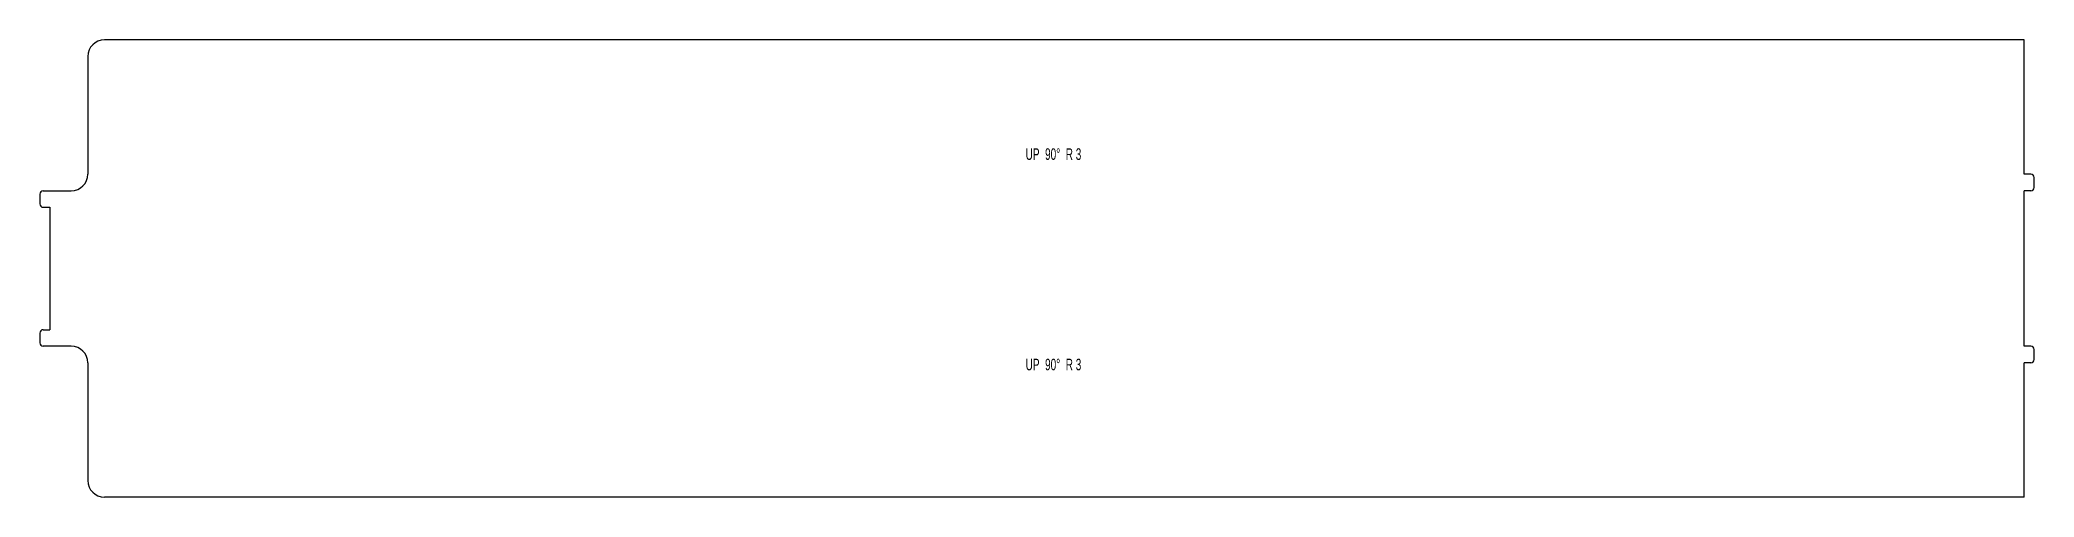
# Model space of a CAD drawing. Header units: millimetres. Extents: x 3 to 606, y 3 to 141.
import ezdxf

# ---------------------------------------------------------------- set-up
doc = ezdxf.new("R2010")
doc.units = ezdxf.units.MM
doc.layers.add('CUT', color=7, linetype='Continuous', lineweight=25)
doc.styles.add('SLDTEXTSTYLE0', font='TXT', dxfattribs={"width": 0.645833})

msp = doc.modelspace()

# ---------------------------------------------------------------- linework, layer by layer
at = {"layer": 'CUT', "color": 3}
for p, q in [((603, 141.2), (22.5, 141.2)), ((603, 100.6), (603, 141.2)), ((17.5, 136.2), (17.5, 100.6)), ((605, 100.6), (603, 100.6)), ((606, 96.6), (606, 99.6)), ((3, 94.6), (3, 91.6)), ((4, 95.6), (12.5, 95.6)), ((4, 90.6), (6, 90.6)), ((6, 90.6), (6, 53.6)), ((605, 95.6), (603, 95.6)), ((603, 48.6), (603, 95.6)), ((3, 52.6), (3, 49.6)), ((4, 53.6), (6, 53.6)), ((12.5, 48.6), (4, 48.6)), ((605, 48.6), (603, 48.6)), ((17.5, 43.6), (17.5, 8)), ((605, 43.6), (603, 43.6)), ((603, 3), (603, 43.6)), ((606, 44.6), (606, 47.6)), ((603, 3), (22.5, 3))]:
    msp.add_line(p, q, dxfattribs=at)
for centre, radius, start, end in [((22.5, 136.2), 5, 90, 180), ((12.5, 100.6), 5, 270, 0), ((605, 99.6), 1, 0, 90), ((605, 96.6), 1, 270, 0), ((4, 94.6), 1, 90, 180), ((4, 91.6), 1, 180, 270), ((4, 52.6), 1, 90, 180), ((4, 49.6), 1, 180, 270), ((12.5, 43.6), 5, 360, 90), ((605, 47.6), 1, 0, 90), ((605, 44.6), 1, 270, 0), ((22.5, 8), 5, 180, 270)]:
    msp.add_arc(centre, radius, start, end, dxfattribs=at)

# ---------------------------------------------------------------- texts
at = {"color": 7, "linetype": 'Continuous', "lineweight": 0, "char_height": 3.5, "attachment_point": 2, "style": 'SLDTEXTSTYLE0'}
for insert in [(309.48, 108.42), (309.48, 44.83)]:
    msp.add_mtext('UP  90°  R 3', dxfattribs=dict(at, insert=insert))

doc.saveas('drawing.dxf')
